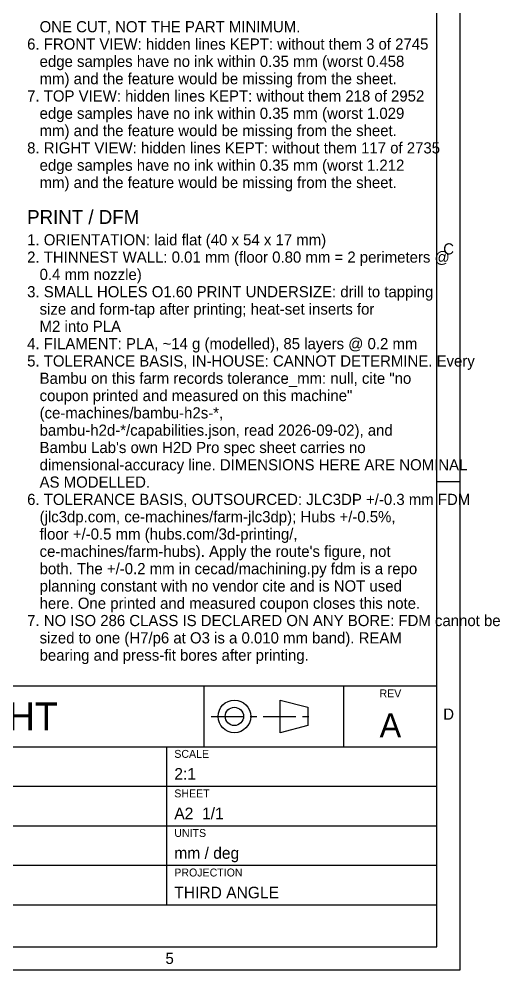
# Model space of a CAD drawing. Header units: millimetres. Extents: x 5 to 601, y 5 to 415.
# Drawn here: x 494.3 to 597.5, y 5 to 209.4 of the extents above; entities that cross this region are included whole.
import ezdxf
from ezdxf.enums import TextEntityAlignment as Align

# ---------------------------------------------------------------- set-up
doc = ezdxf.new("R2010")
doc.units = ezdxf.units.MM
doc.linetypes.add('CENTER', pattern=[11.2, 7, -1.4, 1.4, -1.4])
for name, color, linetype in [('CENTER', 4, 'CENTER'), ('FRAME', 7, 'CONTINUOUS'), ('TEXT', 3, 'CONTINUOUS'), ('TITLE', 7, 'CONTINUOUS')]:
    doc.layers.add(name, color=color, linetype=linetype)

msp = doc.modelspace()

# ---------------------------------------------------------------- linework, layer by layer
at = {"layer": 'CENTER'}
msp.add_line((535.5, 59.5), (557.75, 59.5), dxfattribs=at)
at = {"layer": 'FRAME'}
for p, q in [((584, 10), (584, 410)), ((584, 66), (398, 66)), ((584, 10), (584, 66)), ((10, 10), (584, 10)), ((398, 10), (584, 10))]:
    msp.add_line(p, q, dxfattribs=at)
at = {"layer": 'TITLE'}
for p, q in [((589, 5), (589, 415)), ((584, 110), (589, 110)), ((534, 53), (534, 66)), ((564, 53), (564, 66)), ((550.3, 56), (550.3, 63)), ((550.3, 63), (556.25, 61.46)), ((556.25, 61.46), (556.25, 57.54)), ((556.25, 57.54), (550.3, 56)), ((398, 53), (584, 53)), ((526, 19), (526, 53)), ((398, 44.5), (584, 44.5)), ((398, 36), (584, 36)), ((398, 27.5), (584, 27.5)), ((398, 19), (584, 19)), ((5, 5), (589, 5))]:
    msp.add_line(p, q, dxfattribs=at)
for radius in [3.5, 1.96]:
    msp.add_circle((540.5, 59.5), radius, dxfattribs=at)

# ---------------------------------------------------------------- texts
at = {"layer": 'TEXT'}
for s, height, p in [('   ONE CUT, NOT THE PART MINIMUM.', 2.4, (496, 206.550049)), ('6. FRONT VIEW: hidden lines KEPT: without them 3 of 2745', 2.4, (496, 202.830049)), ('   edge samples have no ink within 0.35 mm (worst 0.458', 2.4, (496, 199.110049)), ('   mm) and the feature would be missing from the sheet.', 2.4, (496, 195.390049)), ('7. TOP VIEW: hidden lines KEPT: without them 218 of 2952', 2.4, (496, 191.670049)), ('   edge samples have no ink within 0.35 mm (worst 1.029', 2.4, (496, 187.950049)), ('   mm) and the feature would be missing from the sheet.', 2.4, (496, 184.230049)), ('8. RIGHT VIEW: hidden lines KEPT: without them 117 of 2735', 2.4, (496, 180.510049)), ('   edge samples have no ink within 0.35 mm (worst 1.212', 2.4, (496, 176.790049)), ('   mm) and the feature would be missing from the sheet.', 2.4, (496, 173.070049)), ('PRINT / DFM', 3, (496, 165.350049)), ('1. ORIENTATION: laid flat (40 x 54 x 17 mm)', 2.4, (496, 160.750049)), ('2. THINNEST WALL: 0.01 mm (floor 0.80 mm = 2 perimeters @', 2.4, (496, 157.030049)), ('   0.4 mm nozzle)', 2.4, (496, 153.310049)), ('3. SMALL HOLES O1.60 PRINT UNDERSIZE: drill to tapping', 2.4, (496, 149.590049)), ('   size and form-tap after printing; heat-set inserts for', 2.4, (496, 145.870049)), ('   M2 into PLA', 2.4, (496, 142.150049)), ('4. FILAMENT: PLA, ~14 g (modelled), 85 layers @ 0.2 mm', 2.4, (496, 138.430049)), ('5. TOLERANCE BASIS, IN-HOUSE: CANNOT DETERMINE. Every', 2.4, (496, 134.710049)), ('   Bambu on this farm records tolerance_mm: null, cite "no', 2.4, (496, 130.990049)), ('   coupon printed and measured on this machine"', 2.4, (496, 127.270049)), ('   (ce-machines/bambu-h2s-*,', 2.4, (496, 123.550049)), ('   bambu-h2d-*/capabilities.json, read 2026-09-02), and', 2.4, (496, 119.830049)), ("   Bambu Lab's own H2D Pro spec sheet carries no", 2.4, (496, 116.110049)), ('   dimensional-accuracy line. DIMENSIONS HERE ARE NOMINAL', 2.4, (496, 112.390049)), ('   AS MODELLED.', 2.4, (496, 108.670049)), ('6. TOLERANCE BASIS, OUTSOURCED: JLC3DP +/-0.3 mm FDM', 2.4, (496, 104.950049)), ('   (jlc3dp.com, ce-machines/farm-jlc3dp); Hubs +/-0.5%,', 2.4, (496, 101.230049)), ('   floor +/-0.5 mm (hubs.com/3d-printing/,', 2.4, (496, 97.510049)), ("   ce-machines/farm-hubs). Apply the route's figure, not", 2.4, (496, 93.790049)), ('   both. The +/-0.2 mm in cecad/machining.py fdm is a repo', 2.4, (496, 90.070049)), ('   planning constant with no vendor cite and is NOT used', 2.4, (496, 86.350049)), ('   here. One printed and measured coupon closes this note.', 2.4, (496, 82.630049)), ('7. NO ISO 286 CLASS IS DECLARED ON ANY BORE: FDM cannot be', 2.4, (496, 78.910049)), ('   sized to one (H7/p6 at O3 is a 0.010 mm band). REAM', 2.4, (496, 75.190049)), ('   bearing and press-fit bores after printing.', 2.4, (496, 71.470049)), ('2:1', 2.5, (527.6, 45.9)), ('A2  1/1', 2.5, (527.6, 37.4)), ('mm / deg', 2.5, (527.6, 28.9)), ('THIRD ANGLE', 2.5, (527.6, 20.4))]:
    msp.add_text(s, height=height, dxfattribs=at).set_placement(p)
msp.add_text('MICRODUCK-FOOT-RIGHT', height=6, dxfattribs=at).set_placement((400.5, 59.5), align=Align.MIDDLE_LEFT)
msp.add_text('A', height=5.2, dxfattribs=at).set_placement((574, 55), align=Align.CENTER)
at = {"layer": 'TITLE'}
for s, p in [('C', (586.5, 160)), ('D', (586.5, 60)), ('5', (526.6, 7.5))]:
    msp.add_text(s, height=2.4, dxfattribs=at).set_placement(p, align=Align.MIDDLE_CENTER)
msp.add_text('REV', height=1.7, dxfattribs=at).set_placement((574, 63.6), align=Align.CENTER)
for s, p in [('SCALE', (527.6, 50.6)), ('SHEET', (527.6, 42.1)), ('UNITS', (527.6, 33.6)), ('PROJECTION', (527.6, 25.1))]:
    msp.add_text(s, height=1.7, dxfattribs=at).set_placement(p)

doc.saveas('drawing.dxf')
